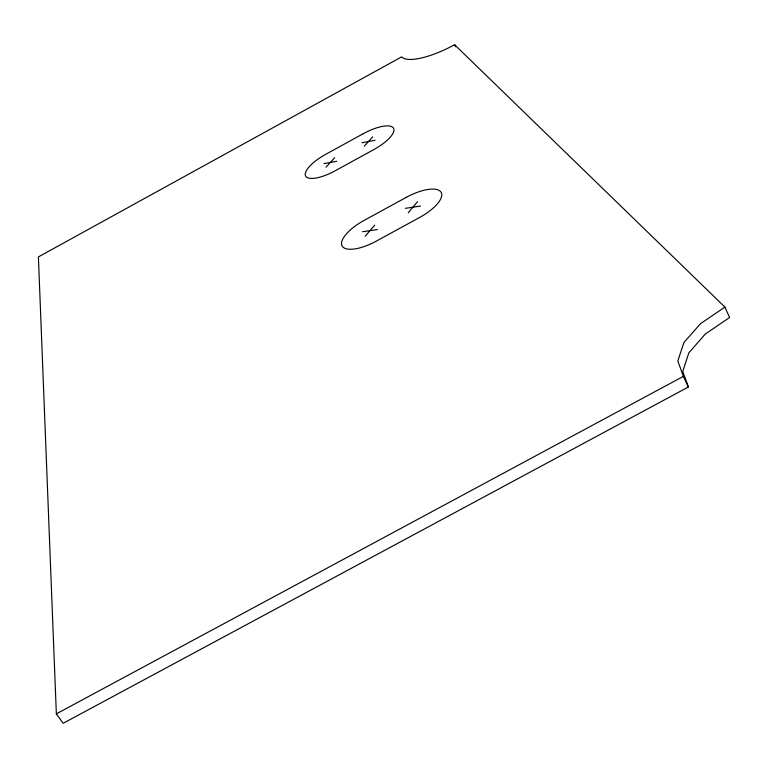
<?xml version="1.0" encoding="UTF-8"?>
<svg xmlns="http://www.w3.org/2000/svg" width="768" height="768" viewBox="0 0 768 768"><rect width="100%" height="100%" fill="white"/><g stroke="black" fill="none" stroke-linecap="round" stroke-linejoin="round"><path stroke-width="1.15" d="M408.278 212.707L417.494 201.715M365.184 236.266L374.698 225.11M364.234 146.218L372.701 136.848M325.987 167.203L334.685 157.718M724.906 307.094L700.454 323.722L683.923 342.518L677.808 360.96L683.376 376.358L688.397 386.986L63.178 723.293L56.352 713.856L38.4 256.915L401.674 56.851A47.952 14.448 -27.1 0 0 454.589 44.707L724.906 307.094L729.6 317.501L705.235 334.099L688.8 352.934L682.762 371.462L688.397 386.986M56.352 713.856L683.376 376.358M361.939 142.752L375.062 140.266M323.942 163.613L336.797 161.27M405.379 208.33L420.49 206.045M362.602 231.715L377.366 229.603M454.589 44.707L455.558 46.685M363.216 133.728L325.651 154.358A28.253 9.494 -28.6 0 0 305.674 176.16A28.253 9.494 -28.6 0 0 335.184 170.784L373.91 149.539A28.32 9.504 -28.1 0 0 393.389 128.006A28.32 9.504 -28.1 0 0 363.216 133.728M406.253 197.357L364.022 220.445A31.786 12.019 -28.4 0 0 342.192 246.077A31.786 12.019 -28.4 0 0 376.09 241.238L419.789 217.373A31.882 12.019 -27.8 0 0 440.986 192.077A31.882 12.019 -27.8 0 0 406.253 197.357"/></g></svg>
